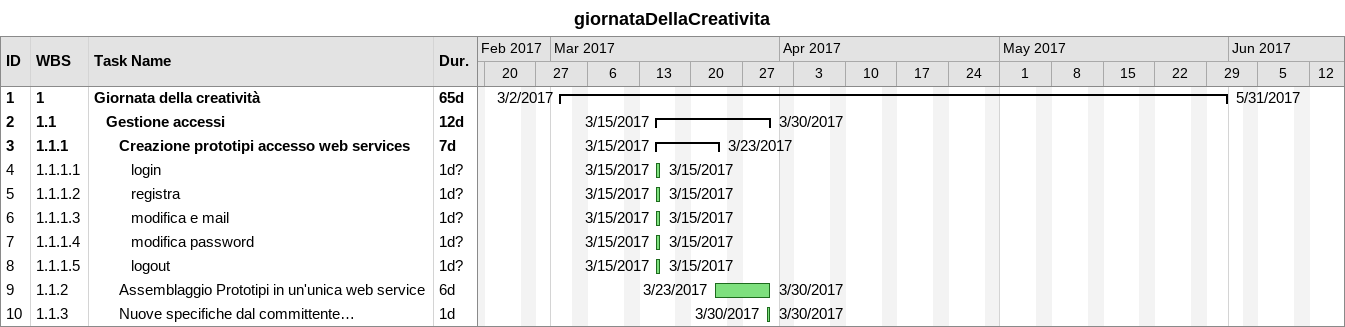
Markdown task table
giornataDellaCreativita

| ID | WBS | Task | Duration | Start | Finish |
|---|---|---|---|---|---|
| 1 | 1 | **Giornata della creatività** | 65d | 2017-03-02 | 2017-05-31 |
| 2 | 1.1 | **Gestione accessi** | 12d | 2017-03-15 | 2017-03-30 |
| 3 | 1.1.1 | **Creazione prototipi accesso web services** | 7d | 2017-03-15 | 2017-03-23 |
| 4 | 1.1.1.1 | login | 1d? | 2017-03-15 | 2017-03-15 |
| 5 | 1.1.1.2 | registra | 1d? | 2017-03-15 | 2017-03-15 |
| 6 | 1.1.1.3 | modifica e mail | 1d? | 2017-03-15 | 2017-03-15 |
| 7 | 1.1.1.4 | modifica password | 1d? | 2017-03-15 | 2017-03-15 |
| 8 | 1.1.1.5 | logout | 1d? | 2017-03-15 | 2017-03-15 |
| 9 | 1.1.2 | Assemblaggio Prototipi in un'unica web service | 6d | 2017-03-23 | 2017-03-30 |
| 10 | 1.1.3 | Nuove specifiche dal committente… | 1d | 2017-03-30 | 2017-03-30 |
